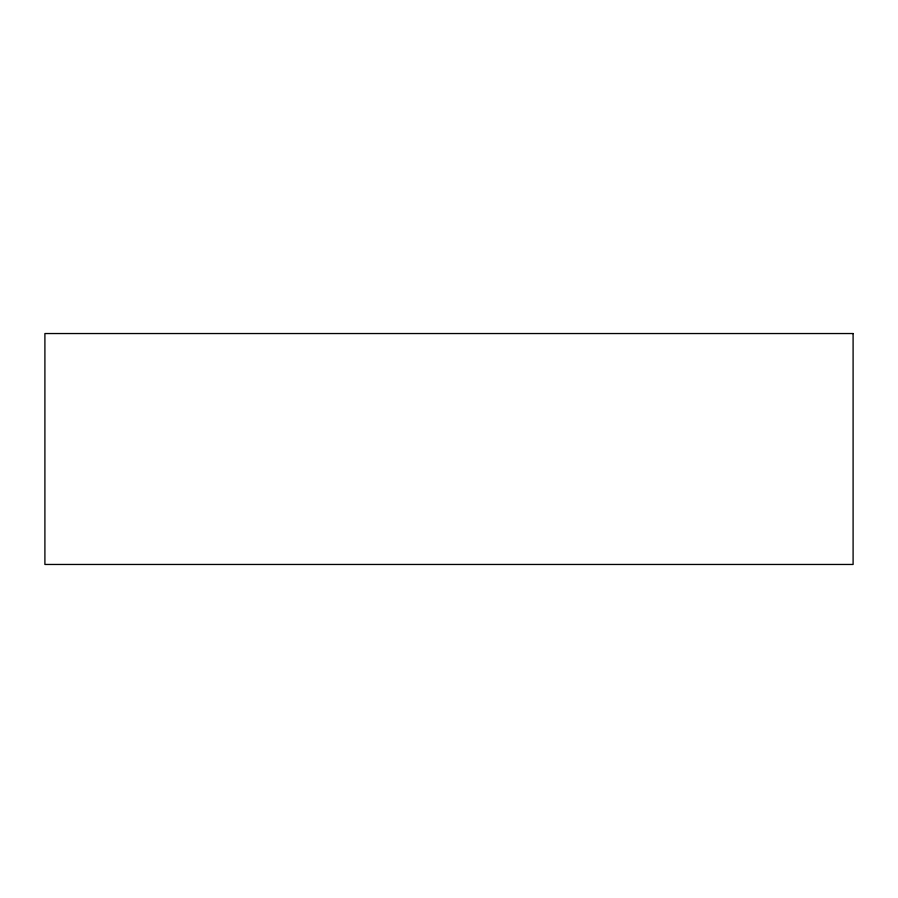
<?xml version="1.0" encoding="UTF-8"?>
<svg xmlns="http://www.w3.org/2000/svg" width="898" height="898" viewBox="0 0 898 898"><rect width="100%" height="100%" fill="white"/><g stroke="black" fill="none" stroke-linecap="round" stroke-linejoin="round"><path stroke-width="1.35" d="M853.1 333.54L44.9 333.54L44.9 564.46L853.1 564.46L853.1 333.54"/></g></svg>
